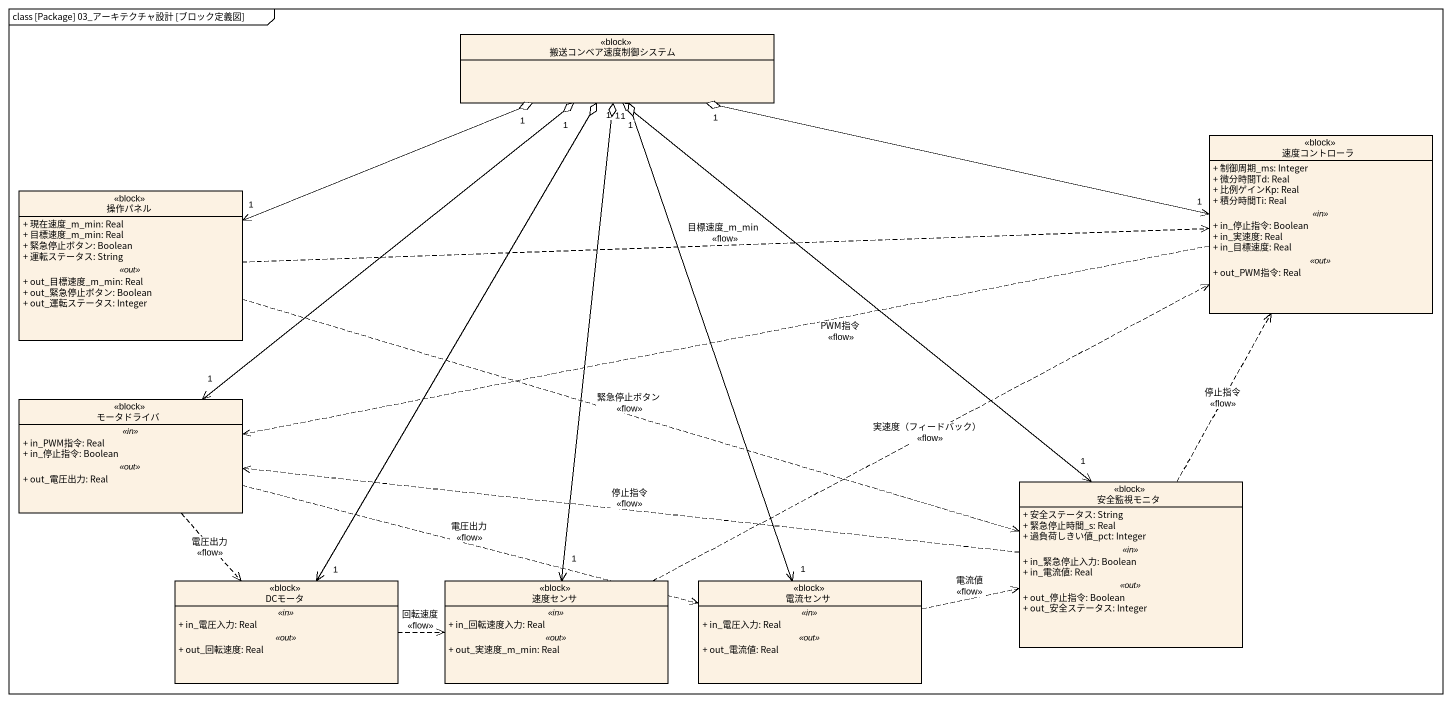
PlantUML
@startuml
mainframe class [Package] 03_アーキテクチャ設計 [ブロック定義図]
hide circle
hide empty members
skinparam classAttributeIconSize 0
class 搬送コンベア速度制御システム <<block>>
class 速度コントローラ <<block>> {
  + 制御周期_ms: Integer
  + 微分時間Td: Real
  + 比例ゲインKp: Real
  + 積分時間Ti: Real
  .. <<in>> ..
  + in_停止指令: Boolean
  + in_実速度: Real
  + in_目標速度: Real
  .. <<out>> ..
  + out_PWM指令: Real
}
class 操作パネル <<block>> {
  + 現在速度_m_min: Real
  + 目標速度_m_min: Real
  + 緊急停止ボタン: Boolean
  + 運転ステータス: String
  .. <<out>> ..
  + out_目標速度_m_min: Real
  + out_緊急停止ボタン: Boolean
  + out_運転ステータス: Integer
}
class モータドライバ <<block>> {
  .. <<in>> ..
  + in_PWM指令: Real
  + in_停止指令: Boolean
  .. <<out>> ..
  + out_電圧出力: Real
}
class 安全監視モニタ <<block>> {
  + 安全ステータス: String
  + 緊急停止時間_s: Real
  + 過負荷しきい値_pct: Integer
  .. <<in>> ..
  + in_緊急停止入力: Boolean
  + in_電流値: Real
  .. <<out>> ..
  + out_停止指令: Boolean
  + out_安全ステータス: Integer
}
class DCモータ <<block>> {
  .. <<in>> ..
  + in_電圧入力: Real
  .. <<out>> ..
  + out_回転速度: Real
}
class 速度センサ <<block>> {
  .. <<in>> ..
  + in_回転速度入力: Real
  .. <<out>> ..
  + out_実速度_m_min: Real
}
class 電流センサ <<block>> {
  .. <<in>> ..
  + in_電圧入力: Real
  .. <<out>> ..
  + out_電流値: Real
}
速度コントローラ "1" <-left-o "1" 搬送コンベア速度制御システム
速度コントローラ .left.> モータドライバ : PWM指令\n<<flow>>
操作パネル "1" <-right-o "1" 搬送コンベア速度制御システム
操作パネル .right.> 速度コントローラ : 目標速度_m_min\n<<flow>>
操作パネル .right.> 安全監視モニタ : 緊急停止ボタン\n<<flow>>
モータドライバ "1" <-up-o "1" 搬送コンベア速度制御システム
モータドライバ ..> DCモータ : 電圧出力\n<<flow>>
モータドライバ .right.> 電流センサ : 電圧出力\n<<flow>>
安全監視モニタ "1" <-up-o "1" 搬送コンベア速度制御システム
安全監視モニタ .up.> 速度コントローラ : 停止指令\n<<flow>>
安全監視モニタ .left.> モータドライバ : 停止指令\n<<flow>>
DCモータ "1" <-up-o "1" 搬送コンベア速度制御システム
DCモータ .right.> 速度センサ : 回転速度\n<<flow>>
速度センサ "1" <-up-o "1" 搬送コンベア速度制御システム
速度センサ .right.> 速度コントローラ : 実速度（フィードバック）\n<<flow>>
電流センサ "1" <-up-o "1" 搬送コンベア速度制御システム
電流センサ .right.> 安全監視モニタ : 電流値\n<<flow>>
@enduml
